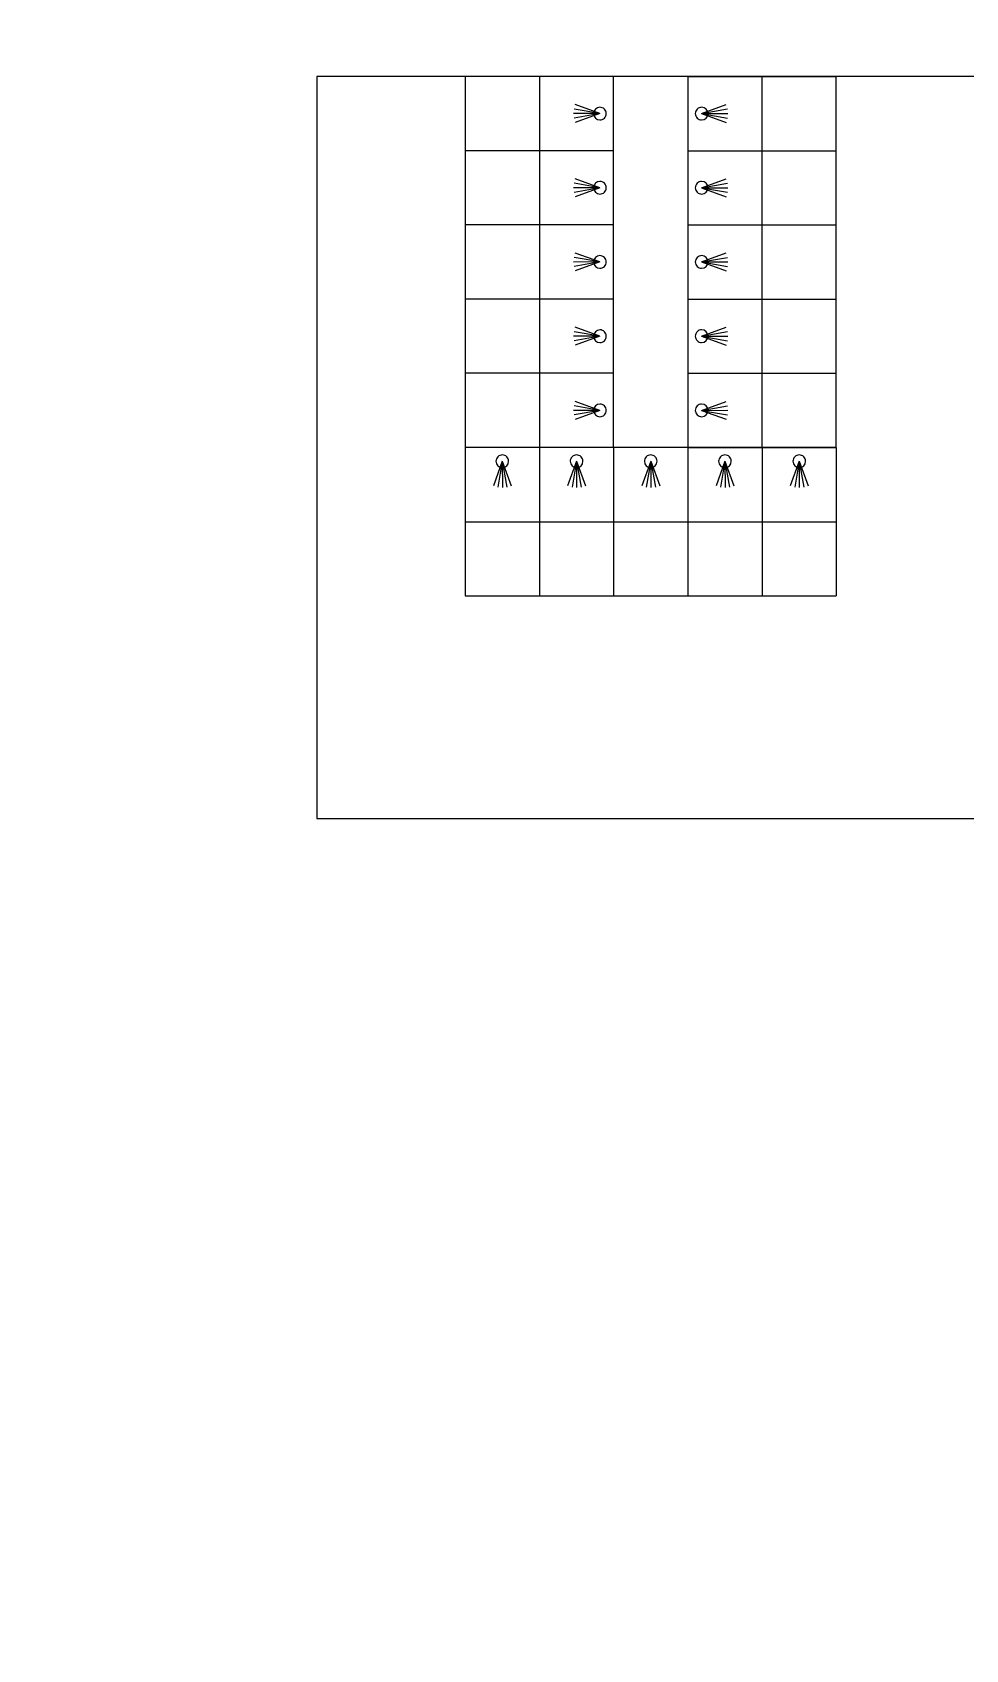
# Model space of a CAD drawing. Header units: millimetres. Extents: x 111563 to 112628, y 522776 to 523529.
# Drawn here: x 111854.68 to 111867.25, y 523070.23 to 523092.02 of the extents above; entities that cross this region are included whole.
import ezdxf

# ---------------------------------------------------------------- set-up
doc = ezdxf.new("R2010")
doc.units = ezdxf.units.MM
doc.layers.add('FIELD M - hull', color=18, linetype='Continuous', lineweight=0, true_color=0x000000)
doc.layers.add('FIELD W - hull', color=18, linetype='Continuous', lineweight=0, true_color=0x000000)
doc.layers.add('toilet', color=18, linetype='Continuous', true_color=0x000000)

msp = doc.modelspace()

# ---------------------------------------------------------------- hatches: boundary and pattern name
at = {"layer": 'FIELD M - hull'}
h = msp.add_hatch(dxfattribs=at)
h.set_pattern_fill('AR-B816', color=256, scale=1000, style=0)
edge = h.paths.add_edge_path(flags=0)
edge.add_arc((110100.51267, 527519.9156), 4614.66426, 292.10933608, 293.10933608)
edge.add_arc((123015.50456, 523514.18184), 11106.36026, 181.231189522, 182.231189522)
edge.add_arc((112529.80807, 520862.93676), 2301.77312, 105.42566029, 106.42566029)
edge.add_arc((104523.25818, 522837.89974), 7359.36025, 1.813286739, 2.813286739)
edge.add_arc((112756.48119, 520724.35128), 2627.47675, 109.63104808, 110.63104808)
edge.add_arc((108324.44089, 523595.83033), 3530.43389, 353.29007518, 354.29007518)
at = {"layer": 'FIELD W - hull'}
h = msp.add_hatch(dxfattribs=at)
h.set_pattern_fill('AR-B816', color=256, scale=1000, style=0)
edge = h.paths.add_edge_path(flags=0)
edge.add_arc((112003.6636, 523380.94983), 235.05998, 234.8021657, 235.8021657)
edge.add_arc((119353.89098, 523392.19037), 7485.16917, 181.574430715, 182.574430715)
edge.add_arc((115511.43157, 512811.50529), 10870.30671, 109.536752836, 110.536752836)
edge.add_arc((111575.81362, 522917.07557), 142.82966, 31.1578188, 32.1578188)
edge.add_arc((105054.2858, 520670.64764), 7036.75004, 19.271552617, 20.271552617)
edge.add_arc((111519.4124, 523179.84015), 153.29693, 332.3374589, 333.3374589)
edge.add_arc((111569.39683, 523212.76772), 133.856, 310.5445696, 311.5445696)
edge.add_arc((107392.6406, 535182.77648), 12801.72952, 289.46308754, 290.46308754)

# ---------------------------------------------------------------- linework, layer by layer
at = {"layer": 'toilet'}
for p, q in [((111873.5086, 523091.42888), (111858.5086, 523091.42888)), ((111858.5086, 523091.42888), (111858.5086, 523081.42888)), ((111860.5086, 523091.42888), (111860.5086, 523090.42888)), ((111862.5086, 523091.42888), (111860.5086, 523091.42888)), ((111861.5086, 523091.42888), (111861.5086, 523090.42888)), ((111862.5086, 523090.42888), (111862.5086, 523091.42888)), ((111863.5086, 523091.42888), (111863.5086, 523090.42888)), ((111863.5086, 523091.42888), (111865.5086, 523091.42888)), ((111864.5086, 523090.42888), (111864.5086, 523091.42888)), ((111865.5086, 523090.42888), (111865.5086, 523091.42888)), ((111862.32319, 523090.92864), (111861.97529, 523090.98944)), ((111862.32319, 523090.92864), (111861.99114, 523091.04896)), ((111863.69377, 523091.01448), (111863.69377, 523091.01448)), ((111863.694, 523090.92911), (111864.02566, 523091.05036)), ((111863.694, 523090.92911), (111864.0417, 523090.99095)), ((111862.32319, 523090.92864), (111861.97002, 523090.9281)), ((111862.32319, 523090.92864), (111861.97549, 523090.8668)), ((111862.32319, 523090.92864), (111861.99153, 523090.8074)), ((111862.32342, 523090.84328), (111862.32342, 523090.84328)), ((111863.694, 523090.92911), (111864.04717, 523090.92965)), ((111863.694, 523090.92911), (111864.0419, 523090.86831)), ((111863.694, 523090.92911), (111864.02605, 523090.80879)), ((111862.5086, 523090.42888), (111860.5086, 523090.42888)), ((111860.5086, 523090.42888), (111860.5086, 523089.42888)), ((111861.5086, 523090.42888), (111861.5086, 523089.42888)), ((111862.5086, 523089.42888), (111862.5086, 523090.42888)), ((111863.5086, 523090.42888), (111863.5086, 523089.42888)), ((111863.5086, 523090.42888), (111865.5086, 523090.42888)), ((111864.5086, 523089.42888), (111864.5086, 523090.42888)), ((111865.5086, 523089.42888), (111865.5086, 523090.42888)), ((111862.32319, 523089.92864), (111861.97002, 523089.9281)), ((111862.32319, 523089.92864), (111861.97529, 523089.98944)), ((111862.32319, 523089.92864), (111861.97549, 523089.8668)), ((111862.32319, 523089.92864), (111861.99114, 523090.04896)), ((111862.32319, 523089.92864), (111861.99153, 523089.8074)), ((111863.69377, 523090.01448), (111863.69377, 523090.01448)), ((111863.694, 523089.92911), (111864.02566, 523090.05036)), ((111863.694, 523089.92911), (111864.0417, 523089.99095)), ((111863.694, 523089.92911), (111864.04717, 523089.92965)), ((111863.694, 523089.92911), (111864.0419, 523089.86831)), ((111863.694, 523089.92911), (111864.02605, 523089.80879)), ((111862.32342, 523089.84328), (111862.32342, 523089.84328)), ((111862.5086, 523089.42888), (111860.5086, 523089.42888)), ((111860.5086, 523089.42888), (111860.5086, 523088.42888)), ((111861.5086, 523089.42888), (111861.5086, 523088.42888)), ((111862.5086, 523088.42888), (111862.5086, 523089.42888)), ((111863.5086, 523089.42888), (111863.5086, 523088.42888)), ((111863.5086, 523089.42888), (111865.5086, 523089.42888)), ((111864.5086, 523088.42888), (111864.5086, 523089.42888)), ((111865.5086, 523088.42888), (111865.5086, 523089.42888)), ((111862.32319, 523088.92864), (111861.97529, 523088.98944)), ((111862.32319, 523088.92864), (111861.99114, 523089.04896)), ((111863.69377, 523089.01448), (111863.69377, 523089.01448)), ((111863.694, 523088.92911), (111864.02566, 523089.05036)), ((111863.694, 523088.92911), (111864.0417, 523088.99095)), ((111862.32319, 523088.92864), (111861.97002, 523088.9281)), ((111862.32319, 523088.92864), (111861.97549, 523088.8668)), ((111862.32319, 523088.92864), (111861.99153, 523088.8074)), ((111862.32342, 523088.84328), (111862.32342, 523088.84328)), ((111863.694, 523088.92911), (111864.04717, 523088.92965)), ((111863.694, 523088.92911), (111864.0419, 523088.86831)), ((111863.694, 523088.92911), (111864.02605, 523088.80879)), ((111862.5086, 523088.42888), (111860.5086, 523088.42888)), ((111860.5086, 523088.42888), (111860.5086, 523087.42888)), ((111861.5086, 523088.42888), (111861.5086, 523087.42888)), ((111862.5086, 523087.42888), (111862.5086, 523088.42888)), ((111863.5086, 523088.42888), (111863.5086, 523087.42888)), ((111863.5086, 523088.42888), (111865.5086, 523088.42888)), ((111864.5086, 523087.42888), (111864.5086, 523088.42888)), ((111865.5086, 523087.42888), (111865.5086, 523088.42888)), ((111862.32319, 523087.92864), (111861.97002, 523087.9281)), ((111862.32319, 523087.92864), (111861.97529, 523087.98944)), ((111862.32319, 523087.92864), (111861.97549, 523087.8668)), ((111862.32319, 523087.92864), (111861.99114, 523088.04896)), ((111862.32319, 523087.92864), (111861.99153, 523087.8074)), ((111863.69377, 523088.01448), (111863.69377, 523088.01448)), ((111863.694, 523087.92911), (111864.02566, 523088.05036)), ((111863.694, 523087.92911), (111864.0417, 523087.99095)), ((111863.694, 523087.92911), (111864.04717, 523087.92965)), ((111863.694, 523087.92911), (111864.0419, 523087.86831)), ((111863.694, 523087.92911), (111864.02605, 523087.80879)), ((111862.32342, 523087.84328), (111862.32342, 523087.84328)), ((111860.5086, 523087.42888), (111860.5086, 523086.42888)), ((111862.5086, 523087.42888), (111860.5086, 523087.42888)), ((111861.5086, 523087.42888), (111861.5086, 523086.42888)), ((111862.5086, 523086.42888), (111862.5086, 523087.42888)), ((111863.5086, 523087.42888), (111863.5086, 523086.42888)), ((111863.5086, 523087.42888), (111865.5086, 523087.42888)), ((111864.5086, 523086.42888), (111864.5086, 523087.42888)), ((111865.5086, 523086.42888), (111865.5086, 523087.42888)), ((111862.32319, 523086.92864), (111861.99114, 523087.04896)), ((111863.694, 523086.92911), (111864.02566, 523087.05036)), ((111862.32319, 523086.92864), (111861.97002, 523086.9281)), ((111862.32319, 523086.92864), (111861.97529, 523086.98944)), ((111862.32319, 523086.92864), (111861.97549, 523086.8668)), ((111862.32319, 523086.92864), (111861.99153, 523086.8074)), ((111862.32342, 523086.84328), (111862.32342, 523086.84328)), ((111863.69377, 523087.01448), (111863.69377, 523087.01448)), ((111863.694, 523086.92911), (111864.0417, 523086.99095)), ((111863.694, 523086.92911), (111864.04717, 523086.92965)), ((111863.694, 523086.92911), (111864.0419, 523086.86831)), ((111863.694, 523086.92911), (111864.02605, 523086.80879)), ((111862.5086, 523086.42888), (111860.5086, 523086.42888)), ((111861.5086, 523086.42888), (111860.5086, 523086.42888)), ((111860.5086, 523086.42888), (111860.5086, 523084.42888)), ((111862.5086, 523086.42888), (111861.5086, 523086.42888)), ((111861.5086, 523086.42888), (111861.5086, 523084.42888)), ((111863.5086, 523086.42888), (111862.5086, 523086.42888)), ((111862.5086, 523086.42888), (111862.5086, 523084.42888)), ((111863.5086, 523086.42888), (111865.5086, 523086.42888)), ((111864.5086, 523086.42888), (111863.5086, 523086.42888)), ((111863.5086, 523086.42888), (111863.5086, 523084.42888)), ((111865.5086, 523086.42888), (111864.5086, 523086.42888)), ((111864.5086, 523086.42888), (111864.5086, 523084.42888)), ((111865.5086, 523086.42888), (111865.5086, 523084.42888)), ((111861.00883, 523086.24347), (111860.88851, 523085.91142)), ((111861.00883, 523086.24347), (111860.94803, 523085.89557)), ((111861.00883, 523086.24347), (111861.13008, 523085.91181)), ((111861.00883, 523086.24347), (111861.07067, 523085.89577)), ((111861.00883, 523086.24347), (111861.00937, 523085.8903)), ((111861.09419, 523086.2437), (111861.09419, 523086.2437)), ((111862.00883, 523086.24347), (111861.88851, 523085.91142)), ((111862.00883, 523086.24347), (111861.94803, 523085.89557)), ((111862.00883, 523086.24347), (111862.13008, 523085.91181)), ((111862.00883, 523086.24347), (111862.07067, 523085.89577)), ((111862.00883, 523086.24347), (111862.00937, 523085.8903)), ((111862.09419, 523086.2437), (111862.09419, 523086.2437)), ((111863.00883, 523086.24347), (111862.88851, 523085.91142)), ((111863.00883, 523086.24347), (111862.94803, 523085.89557)), ((111863.00883, 523086.24347), (111863.13008, 523085.91181)), ((111863.00883, 523086.24347), (111863.07067, 523085.89577)), ((111863.00883, 523086.24347), (111863.00937, 523085.8903)), ((111863.09419, 523086.2437), (111863.09419, 523086.2437)), ((111864.00883, 523086.24347), (111863.88851, 523085.91142)), ((111864.00883, 523086.24347), (111863.94803, 523085.89557)), ((111864.00883, 523086.24347), (111864.13008, 523085.91181)), ((111864.00883, 523086.24347), (111864.07067, 523085.89577)), ((111864.00883, 523086.24347), (111864.00937, 523085.8903)), ((111864.09419, 523086.2437), (111864.09419, 523086.2437)), ((111865.00883, 523086.24347), (111864.88851, 523085.91142)), ((111865.00883, 523086.24347), (111864.94803, 523085.89557)), ((111865.00883, 523086.24347), (111865.13008, 523085.91181)), ((111865.00883, 523086.24347), (111865.07067, 523085.89577)), ((111865.00883, 523086.24347), (111865.00937, 523085.8903)), ((111865.09419, 523086.2437), (111865.09419, 523086.2437)), ((111860.5086, 523085.42888), (111861.5086, 523085.42888)), ((111861.5086, 523085.42888), (111862.5086, 523085.42888)), ((111862.5086, 523085.42888), (111863.5086, 523085.42888)), ((111863.5086, 523085.42888), (111864.5086, 523085.42888)), ((111864.5086, 523085.42888), (111865.5086, 523085.42888)), ((111860.5086, 523084.42888), (111861.5086, 523084.42888)), ((111861.5086, 523084.42888), (111862.5086, 523084.42888)), ((111862.5086, 523084.42888), (111863.5086, 523084.42888)), ((111863.5086, 523084.42888), (111864.5086, 523084.42888)), ((111864.5086, 523084.42888), (111865.5086, 523084.42888)), ((111858.5086, 523081.42888), (111873.5086, 523081.42888))]:
    msp.add_line(p, q, dxfattribs=at)
for centre, radius, start, end in [((111862.32318, 523090.92862), 0.08544, 90.124015, 180.109898), ((111862.32326, 523090.92872), 0.08533, 0.107529, 90.178495), ((111863.69395, 523090.92912), 0.08536, 90.124978, 180.161045), ((111863.69402, 523090.92905), 0.08543, 0.169336, 90.168538), ((111862.32317, 523090.9287), 0.08543, 180.169336, 270.168538), ((111862.32324, 523090.92864), 0.08536, 270.124978, 0.161045), ((111863.69393, 523090.92904), 0.08533, 180.107529, 270.178495), ((111863.69401, 523090.92914), 0.08544, 270.124015, 0.109898), ((111862.32318, 523089.92862), 0.08544, 90.124015, 180.109898), ((111862.32317, 523089.9287), 0.08543, 180.169336, 270.168538), ((111862.32326, 523089.92872), 0.08533, 0.107529, 90.178495), ((111862.32324, 523089.92864), 0.08536, 270.124978, 0.161045), ((111863.69395, 523089.92912), 0.08536, 90.124978, 180.161045), ((111863.69393, 523089.92904), 0.08533, 180.107529, 270.178495), ((111863.69402, 523089.92905), 0.08543, 0.169336, 90.168538), ((111863.69401, 523089.92914), 0.08544, 270.124015, 0.109898), ((111862.32318, 523088.92862), 0.08544, 90.124015, 180.109898), ((111862.32326, 523088.92872), 0.08533, 0.107529, 90.178495), ((111863.69395, 523088.92912), 0.08536, 90.124978, 180.161045), ((111863.69402, 523088.92905), 0.08543, 0.169336, 90.168538), ((111862.32317, 523088.9287), 0.08543, 180.169336, 270.168538), ((111862.32324, 523088.92864), 0.08536, 270.124978, 0.161045), ((111863.69393, 523088.92904), 0.08533, 180.107529, 270.178495), ((111863.69401, 523088.92914), 0.08544, 270.124015, 0.109898), ((111862.32318, 523087.92862), 0.08544, 90.124015, 180.109898), ((111862.32317, 523087.9287), 0.08543, 180.169336, 270.168538), ((111862.32326, 523087.92872), 0.08533, 0.107529, 90.178495), ((111862.32324, 523087.92864), 0.08536, 270.124978, 0.161045), ((111863.69395, 523087.92912), 0.08536, 90.124978, 180.161045), ((111863.69393, 523087.92904), 0.08533, 180.107529, 270.178495), ((111863.69402, 523087.92905), 0.08543, 0.169336, 90.168538), ((111863.69401, 523087.92914), 0.08544, 270.124015, 0.109898), ((111862.32318, 523086.92862), 0.08544, 90.124015, 180.109898), ((111862.32317, 523086.9287), 0.08543, 180.169336, 270.168538), ((111862.32326, 523086.92872), 0.08533, 0.107529, 90.178495), ((111862.32324, 523086.92864), 0.08536, 270.124978, 0.161045), ((111863.69395, 523086.92912), 0.08536, 90.124978, 180.161045), ((111863.69393, 523086.92904), 0.08533, 180.107529, 270.178495), ((111863.69402, 523086.92905), 0.08543, 0.169336, 90.168538), ((111863.69401, 523086.92914), 0.08544, 270.124015, 0.109898), ((111861.00876, 523086.24354), 0.08533, 90.107529, 180.178495), ((111861.00886, 523086.24346), 0.08544, 180.124015, 270.109898), ((111861.00884, 523086.24352), 0.08536, 0.124978, 90.161045), ((111861.00877, 523086.24345), 0.08543, 270.169336, 0.168538), ((111862.00876, 523086.24354), 0.08533, 90.107529, 180.178495), ((111862.00886, 523086.24346), 0.08544, 180.124015, 270.109898), ((111862.00884, 523086.24352), 0.08536, 0.124978, 90.161045), ((111862.00877, 523086.24345), 0.08543, 270.169336, 0.168538), ((111863.00876, 523086.24354), 0.08533, 90.107529, 180.178495), ((111863.00886, 523086.24346), 0.08544, 180.124015, 270.109898), ((111863.00884, 523086.24352), 0.08536, 0.124978, 90.161045), ((111863.00877, 523086.24345), 0.08543, 270.169336, 0.168538), ((111864.00876, 523086.24354), 0.08533, 90.107529, 180.178495), ((111864.00886, 523086.24346), 0.08544, 180.124015, 270.109898), ((111864.00884, 523086.24352), 0.08536, 0.124978, 90.161045), ((111864.00877, 523086.24345), 0.08543, 270.169336, 0.168538), ((111865.00876, 523086.24354), 0.08533, 90.107529, 180.178495), ((111865.00886, 523086.24346), 0.08544, 180.124015, 270.109898), ((111865.00884, 523086.24352), 0.08536, 0.124978, 90.161045), ((111865.00877, 523086.24345), 0.08543, 270.169336, 0.168538)]:
    msp.add_arc(centre, radius, start, end, dxfattribs=at)

doc.saveas('drawing.dxf')
